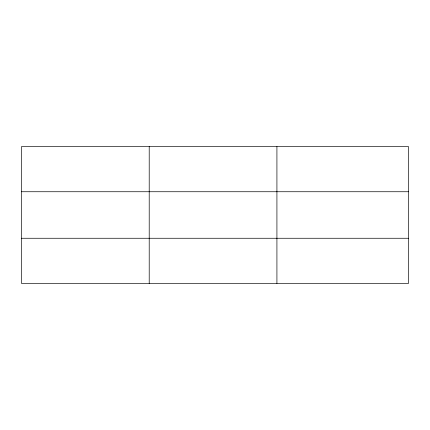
<?xml version="1.0" encoding="UTF-8"?>
<svg xmlns="http://www.w3.org/2000/svg" width="430" height="430" viewBox="0 0 430 430"><rect width="100%" height="100%" fill="white"/><g stroke="black" fill="none" stroke-linecap="round" stroke-linejoin="round"><path stroke-width="0.64" d="M276.92 146.576L276.92 283.424M408.5 238.263L408.5 283.424L21.5 283.424L21.5 146.576L408.5 146.576L408.5 238.263L21.5 238.263M21.5 191.737L408.5 191.737M149.21 146.576L149.21 283.424"/></g></svg>
